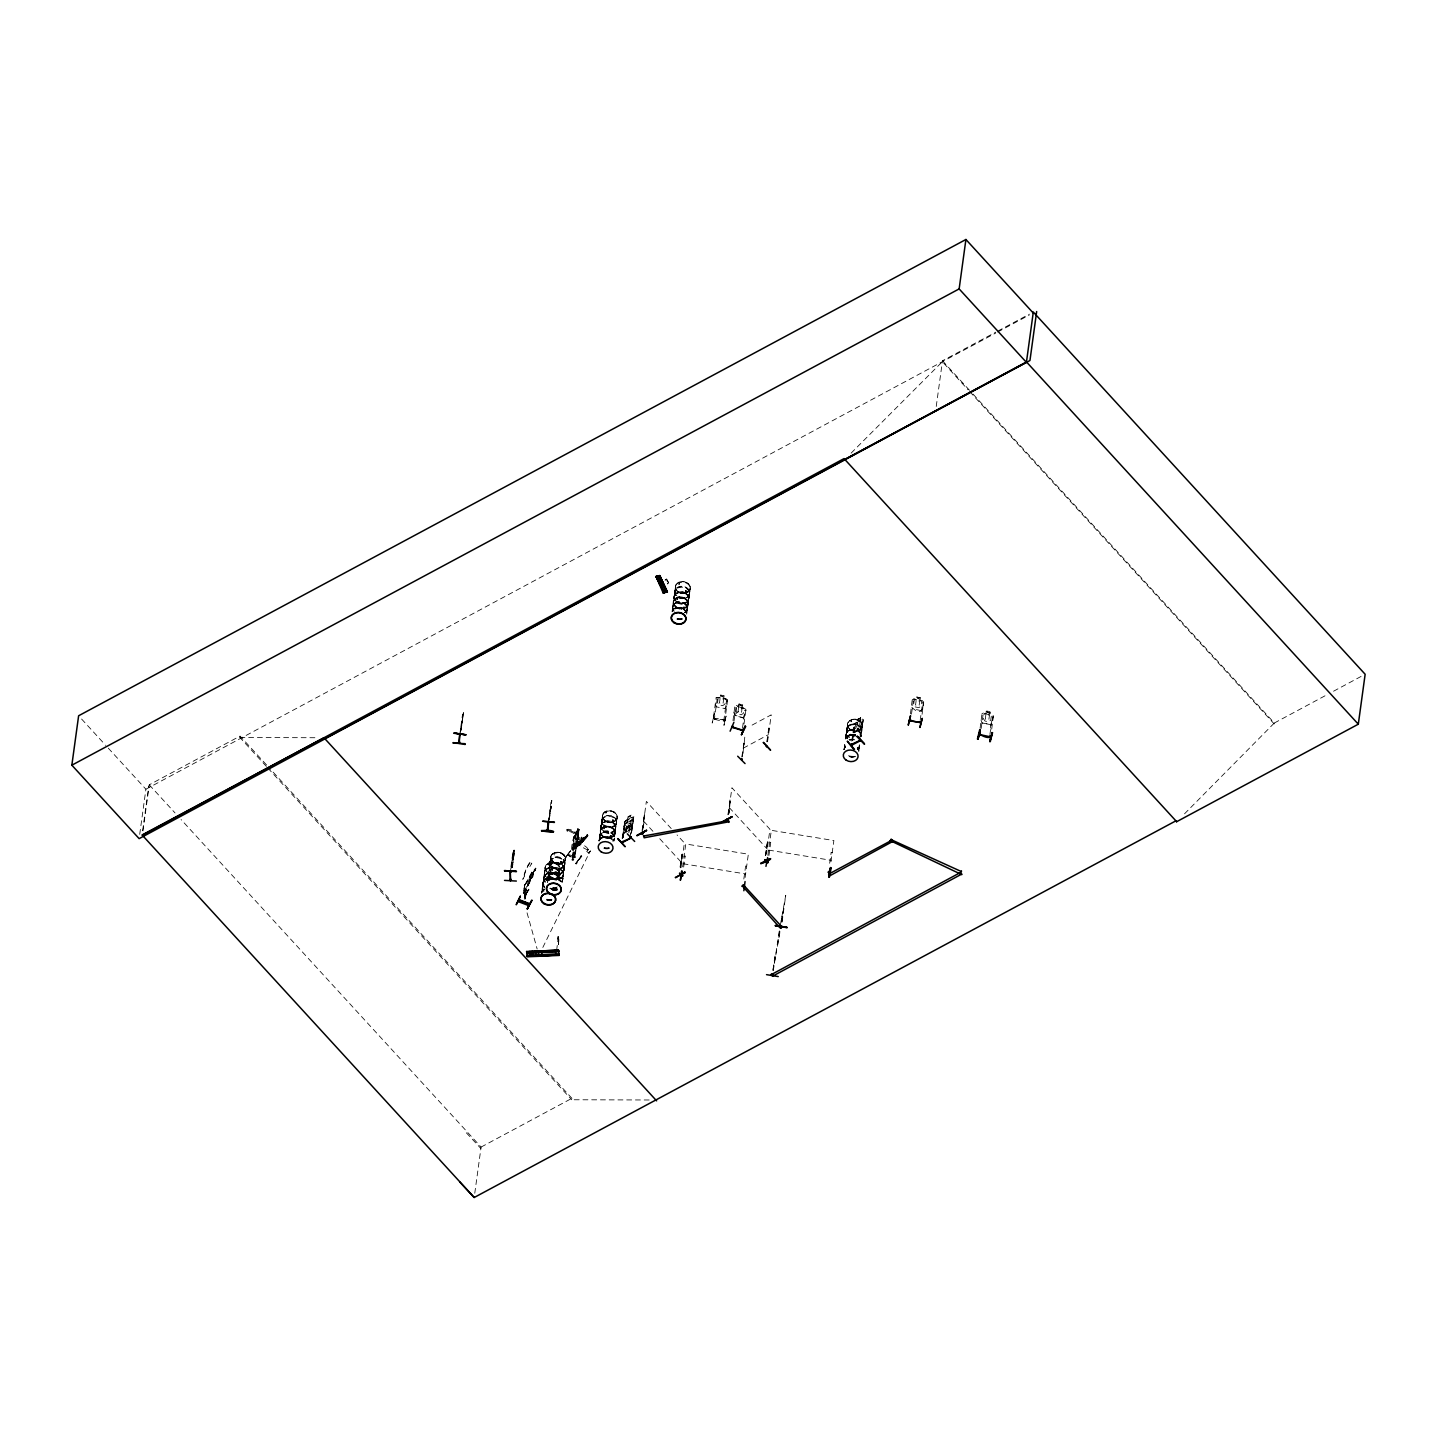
<?xml version="1.0" encoding="UTF-8"?>
<svg xmlns="http://www.w3.org/2000/svg" width="1437" height="1437" viewBox="0 0 1437 1437"><rect width="100%" height="100%" fill="white"/><g stroke="black" fill="none" stroke-linecap="round" stroke-linejoin="round"><path stroke-width="0.75" stroke-dasharray="5 3.75" d="M512.668 866.008L512.344 867.391L512.686 856.883M512.668 865.9L512.344 867.391L512.47 860.26M514.141 853.165L513.063 862.434M512.955 852.608L513.368 851.782L510.261 872.367M513.817 850.47L513.692 859.488M513.961 853.847L514.159 850.111L513.692 852.015M526.373 890.275L525.044 899.131M542.988 885.803L542.809 890.886M542.342 889.521L542.27 887.617M542.917 884.186L542.97 882.426M543.725 879.426L544.372 875.708M544.479 873.983L545.108 870.265M546.599 864.338C540.743 871.145 553.461 877.845 558.472 872.313C564.382 865.523 551.646 858.805 546.617 864.338M547.174 880.54L546.15 880.486M547.317 880.18L546.743 880.701M547.892 879.354L548.539 875.636M548.144 864.679L549.185 865.074M548.665 864.876L548.88 864.104M548.467 874.019L548.521 872.259M549.275 869.259L549.922 865.541M549.94 861.895L550.497 865.182M550.03 863.817L550.048 862.308M550.605 858.482C550.281 850.219 564.238 850.363 565.585 857.817M551.574 870.05L552.814 869.87L551.7 870.301M553.461 888.138L552.778 888.371M554.215 854.71L554.736 854.907M554.7 872.385L554.933 871.738M556.478 872.96L555.257 872.654M559.891 878.043L558.203 877.306L558.616 879.911M545.306 881.42A7.401 5.748 7.8 0 1 549.329 872.564A7.401 5.748 7.8 0 1 558.49 879.444L558.813 878.133M558.472 877.666L559.37 877.019M559.262 872.546L558.634 876.265L559.137 874.828M560.089 877.432L559.945 878.456L558.652 877.809M560.394 877.899L559.119 876.804M560.717 862.344L560.987 861.464L561.31 862.469M562.675 879.426L562.693 877.917M562.801 878.294L562.244 881.366M544.497 879.875L551.467 878.043A7.436 5.766 7.8 0 0 563.286 874.971L562.999 871.612M564.058 867.822L563.627 871.271M564.867 864.158A7.526 5.838 7.8 0 0 554.628 857.368A7.526 5.838 7.8 0 0 552.832 867.319A7.526 5.838 7.8 0 0 564.867 864.158L564.813 862.38M565.585 857.835C566.106 863.152 559.28 865.325 555.167 863.475M599.642 837.861L601.097 833.101L600.127 834.394M600.253 830.766L600.702 834.089L603.073 836.657A7.436 5.766 7.8 0 0 615.018 833.514A7.436 5.766 7.8 0 0 604.923 826.796A7.436 5.766 7.8 0 0 603.145 836.639L600.235 832.346M601.025 827.784L601.043 826.275L599.786 835.508L600.271 834.143M601.762 822.323L603.306 817.473M604.079 828.323L604.6 828.646M605.444 813.019L606.414 812.641M605.965 812.641L606.683 812.839M609.845 836.28L610.761 835.454L610.707 836.729M610.456 835.615L611.767 836.262L610.707 836.55M612.719 819.97L613.976 821.156L612.97 819.773M613.222 820.15L613.24 820.994M615.18 833.442L615.234 831.682M615.808 826.347L615.162 830.065M616.527 822.395L616.545 820.886M616.653 821.263L615.916 824.604M672.66 608.695L673.288 604.977M673.235 603.36L673.27 601.6M674.043 598.6L674.672 594.882M675.174 594.361L674.689 591.236L676.324 588.308M674.779 593.14L674.797 591.631L674.169 596.229M676.378 599.139L677.528 599.139M677.617 599.48L676.755 598.924M679.683 583.835L678.982 584.051M687.407 608.713L688.664 599.534A7.419 5.766 7.8 0 1 676.809 602.66A7.419 5.766 7.8 0 1 678.587 592.834A7.419 5.766 7.8 0 1 688.682 599.534L687.425 608.713L687.443 607.258M688.197 604.258C689.131 596.84 677.043 594.092 673.773 600.325M688.826 597.163L688.179 600.882M689.652 593.625L689.562 591.703M844.722 746.252L844.74 744.725A7.401 5.748 7.8 0 0 845.207 747.779L844.615 745.947A7.526 5.838 7.8 0 0 845.154 747.491M846.106 736.157L846.734 732.439M846.842 730.697L846.752 728.793M848.459 736.75L849.536 737.253M848.782 737.379L849.267 736.858M857.063 729.098L857.961 728.29M857.925 729.565L857.44 728.685L857.494 729.727M857.961 749.647L859.506 744.815A7.419 5.766 7.8 0 1 857.997 748.946M847.668 738.133A7.401 5.748 7.8 0 1 851.71 729.295A7.401 5.748 7.8 0 1 860.853 736.175L860.889 734.72M860.979 736.624L860.422 733.355M861.733 731.182L861.625 729.26M847.92 726.906C844.812 718.644 858.931 716.327 861.895 723.152C865.038 731.433 850.902 733.768 847.938 726.924M573.076 847.471L576.973 841.166C572.142 853.201 569.681 852.5 573.686 837.124L574.549 836.585L572.878 848.944L574.333 847.776L574.207 848.854M578.267 842.136L572.77 850.021L572.519 848.566M573.183 847.094L572.752 847.722M577.584 840.699L577.638 840.717M579.057 837.484L576.704 838.436L581.141 842.172L581.913 837.268L579.524 836.262A11.065 6.772 39.9 0 0 568.28 829.257L566.447 830.083L568.136 831.322A9.484 5.802 39.9 0 1 578.375 838.31L579.057 837.484A9.484 5.802 39.9 0 0 568.818 830.514L567.148 831.34M581.141 842.172L581.913 837.268M557.592 939.205L557.933 936.744L558.634 937.463M533.055 874.217L531.888 875.384C538.228 862.649 526.625 881.905 531.205 876.642L529.445 881.384L533.091 874.199M513.799 855.572L512.452 867.463M512.811 860.027L514.015 850.111M585.667 838.202L587.482 834.807L577.351 842.747L579.075 829.418L577.854 841.956M578.698 841.435L579.614 841.13L578.662 841.669M462.301 720.817L461.043 730.068L462.534 719.398M462.391 720.26C465.354 697.628 461.133 730.194 462.516 720.242M550.748 808.546L549.491 817.797L550.497 810.45M550.838 808.007L551.054 805.995L550.91 808.33M551.503 803.606L551.7 800.571L550.73 809.911M575.141 846.95C574.746 846.465 573.058 846.249 572.393 857.584M573.632 857.117C572.447 853.273 581.859 822.718 574.028 856.362M462.463 720.584L462.732 718.266M556.64 950.378L558.328 936.708M550.479 810.486L550.91 807.037M461.924 723.009L462.373 719.65M139.712 834.34L145.909 789.218L105.53 745.156M142.658 830.694L148.783 785.967M142.946 830.873L149.268 784.818L240.087 736.067L267.354 765.831M266.366 766.406L239.889 737.504L240.087 736.067M459.732 735.079L462.516 714.494M460.433 731.433L461.636 722.649M460.523 732.116L463.379 712.842M461.043 730.068L462.624 719.075M510.853 867.14L512.955 851.764M511.267 868.002L513.71 850.381M512.039 867.427L512.955 860.009M512.452 866.619L513.692 856.38M513.817 855.59L514.087 853.039M474.767 1193.249L481.09 1147.067L181.08 819.557M535.103 870.553C539.647 858.787 524.074 896.544 523.266 892.952L524.739 884.743L524.756 885.893M523.661 893.024L524.667 885.767L533.792 869.385M524.703 885.875L523.715 891.569M523.858 892.485L523.733 892.072M524.433 896.023L525.762 889.521M524.433 898.089L525.403 889.467M524.774 899.131L526.355 890.06M525.367 898.556L526.625 889.934L525.098 890.689M527.343 892.377L528.96 889.305M527.648 892.485L527.505 891.245M528.654 889.18L528.798 890.437M530.954 878.618L523.284 892.88M531.852 872.043L524.182 886.378L532.139 872.852M523.661 893.113L532.929 876.57L534.259 869.08M534.582 871.469L535.3 869.098M548.18 822.826L550.964 802.223M548.808 820.006L551.7 800.571M549.203 820.06L551.826 800.589M542.36 888.066L541.749 892.611A7.401 5.748 7.8 0 1 544.623 888.964M542.503 887.15L543.743 877.971M543.869 877.055L544.497 872.528M544.641 871.612L545.27 867.05M547.91 877.899L547.299 882.444L547.784 881.097A7.401 5.748 7.8 0 0 547.299 882.444M548.054 876.983L549.293 867.804M549.419 866.888L550.048 862.362M550.191 861.446L550.82 856.883M553.083 887.383L553.425 888.389M554.161 888.102L553.137 887.527M556.496 871.63L555.436 871.63M558.49 879.444L559.119 874.917A7.401 5.748 7.8 0 0 549.042 868.217A7.401 5.748 7.8 0 0 547.263 878.025A7.401 5.748 7.8 0 0 559.119 874.917M559.244 874.001L559.837 869.421M559.945 877.288L559.37 878.025M560.951 861.32L561.813 862.649M562.244 882.552L562.532 880.288M562.675 879.372L563.915 870.193A7.419 5.766 7.8 0 0 553.838 863.493A7.419 5.766 7.8 0 0 552.059 873.319A7.419 5.766 7.8 0 0 563.933 870.193M564.04 869.277A7.401 5.748 7.8 0 0 553.963 862.595A7.401 5.748 7.8 0 0 552.203 872.403A7.401 5.748 7.8 0 0 564.04 869.277L564.651 864.751A7.401 5.748 7.8 0 0 554.592 858.051A7.401 5.748 7.8 0 0 552.814 867.858A7.401 5.748 7.8 0 0 564.651 864.751L564.184 866.098M564.795 863.835A7.419 5.766 7.8 0 0 554.718 857.117A7.419 5.766 7.8 0 0 552.94 866.942A7.419 5.766 7.8 0 0 564.795 863.835L565.226 858.554L570.794 850.65L564.651 858.697L570.202 850.758M567.741 855.051L571.172 857.081M572.285 857.314L573.704 847.022M572.77 856.811L574.351 846.483M573.112 857.907L574.584 847.543M573.65 856.901L575.716 844.004M574.369 857.458L576.614 844.309L575.087 856.847M574.692 857.404L576.291 844.992M575.77 863.439L581.805 856.147L576.291 864.068M599.642 836.406L599.031 840.95A7.401 5.748 7.8 0 1 599.552 839.531L598.816 841.328A7.526 5.838 7.8 0 1 605.39 836.585A7.526 5.838 7.8 0 1 613.24 840.645M601.78 820.868L601.151 825.413L601.654 824.048M602.552 815.39L601.923 819.952L602.408 818.605M649.183 1099.988L571.71 1099.754L571.908 1098.317L268.881 767.502M613.976 841.076L614.264 838.795A7.401 5.748 7.8 0 1 613.761 840.232M615.665 828.718A7.419 5.766 7.8 0 1 603.809 831.825A7.419 5.766 7.8 0 1 605.57 822A7.419 5.766 7.8 0 1 615.665 828.718L614.389 837.879A7.419 5.766 7.8 0 1 612.916 840.555M615.772 827.802A7.401 5.748 7.8 0 0 605.713 821.102A7.401 5.748 7.8 0 0 603.935 830.909A7.401 5.748 7.8 0 0 615.772 827.802L616.401 823.257A7.401 5.748 7.8 0 0 606.324 816.557A7.401 5.748 7.8 0 0 604.564 826.365A7.401 5.748 7.8 0 0 616.401 823.257M616.545 822.341A7.419 5.766 7.8 0 0 606.45 815.641A7.419 5.766 7.8 0 0 604.672 825.467A7.419 5.766 7.8 0 0 616.545 822.341L617.138 817.761A7.436 5.766 7.8 0 0 607.079 811.061A7.436 5.766 7.8 0 0 605.3 820.904A7.436 5.766 7.8 0 0 617.174 817.779M622.131 838.292L625.077 822.449L623.227 838.094M622.383 838.561L624.682 821.73L627.861 819.288M624.754 821.82L623.137 832.903L624.574 832.849M622.975 837.825L625.077 822.449M624.79 831.987L627.843 820.132L630.717 818.551L630.089 823.096L627.215 824.658L630.107 823.078L631.364 824.173L628.759 832.813M628.113 816.773L625.67 825.503L626.945 826.616L626.334 831.143L629.208 829.562L631.633 822.233L632.244 817.707L630.825 817.743L631.184 815.084L628.113 816.773L631.184 815.084M629.855 838.094L633.412 817.869L630.717 833.981M631.31 833.244L633.807 816.701L631.562 833.514M667.415 583.799A2.64 1.491 -24.8 0 0 667.271 581.32L666.696 578.967M667.486 583.925A2.64 1.491 -24.8 0 0 667.325 581.446L667.037 579.111M642.07 830.514L644.71 813.414L643.327 828.933M672.067 611.785L672.66 607.24M672.803 606.324L674.043 597.145M674.941 590.787L675.57 586.206M642.393 830.335L646.363 801.397L671.223 828.556M643.004 829.113L644.387 813.593M679.18 583.835L679.018 584.194M678.839 584.284L679.701 583.673M686.67 614.156L687.281 609.629L686.994 611.893M689.419 594.074L688.79 598.618A7.419 5.766 7.8 0 1 676.935 601.744A7.419 5.766 7.8 0 1 678.713 591.918A7.419 5.766 7.8 0 1 688.808 598.618L689.437 594.074A7.419 5.766 7.8 0 0 679.342 587.374A7.419 5.766 7.8 0 0 677.563 597.199A7.419 5.766 7.8 0 0 689.437 594.074M690.173 588.595A7.419 5.766 7.8 0 1 678.318 591.703A7.419 5.766 7.8 0 1 680.096 581.877A7.419 5.766 7.8 0 1 690.173 588.595L689.544 593.158A7.401 5.748 7.8 0 1 677.707 596.283A7.401 5.748 7.8 0 1 679.467 586.476A7.401 5.748 7.8 0 1 689.544 593.158L690.173 588.613C688.574 597.181 672.282 593.247 675.911 584.787C679.593 578.231 693.029 582.434 689.796 590.194M680.042 867.104L682.108 854.225L680.689 867.804M680.384 866.924L682.108 854.225M681.012 867.625L684.389 842.926L677.078 834.951M682.629 866.888L685.772 843.986L748.336 854.207L744.887 879.228M683.671 867.068L685.18 856.165L684.066 856.308L685.18 856.165M712.195 723.098L714.44 713.704L712.231 722.685M713.381 718.41C729.277 718.716 728.236 723.835 713.255 718.769L716.165 697.52L726.421 698.885M713.596 717.728L714.548 719.021L713.435 717.728M724.841 719.973L714.387 719.021L717.207 698.921L716.093 699.029L717.207 698.921M724.104 695.813L723.763 698.346L725.559 699.55L724.931 704.076L722.757 705.639L719.183 704.92L717.548 702.603L718.177 698.059L720.188 697.628L720.44 694.987L724.248 695.759L723.889 698.292L727.589 699.927L725.11 708.531M726.511 700.789L727.553 701.005L726.511 700.789L723.745 720.907M723.961 725.056L726.08 716.039L723.997 725.434M732.996 720.62L734.864 705.944L744.779 708.315M734.02 720.943L735.942 707.471L734.81 707.453L735.942 707.471M736.301 705.495L738.798 706.357L739.013 703.807L742.713 704.956L742.193 707.525L743.935 708.908L743.306 713.435L741.205 714.818L737.756 713.74L736.175 711.225L736.804 706.681L738.762 706.447L739.121 703.914L742.534 705.082M727.912 814.743L730.265 799.762L729.17 813.162M728.236 814.581L731.918 787.763L769.945 829.275L766.568 853.991M728.828 813.342L729.942 799.942M742.516 727.876L744.923 710.309L745.929 710.632L744.923 710.309M742.372 707.381L745.947 709.393L743.54 718.105M743.989 724.104L745.947 709.393M741.797 757.048L744.546 739.893L742.462 757.101M742.228 756.832L744.797 737.163M743.827 879.049L745.623 866.026L746.683 866.206L745.623 866.026M766.873 741.618L768.903 726.817M767.107 741.887L769.334 726.583M767.538 741.672L771.22 714.854L749.88 726.296M765.31 855.572L767.663 840.573L766.226 854.153M765.634 855.392L767.663 840.573M767.879 855.356L771.328 830.335L833.873 840.555L830.73 863.457M768.939 855.536L770.735 842.513L769.621 842.657L770.735 842.513M772.89 970.532L775.477 954.976L774.92 955.731M773.052 969.724L775.082 954.904M773.304 970.604L779.249 931.158M777.686 944.612L780.093 927.045M779.195 936.277L780.093 929.703M781.297 920.919L781.908 916.519M781.656 922.033L783.686 907.232M782.069 922.105L785.734 895.287L780.399 924.853M844.112 749.324L844.722 744.797M845.513 739.067L846.106 734.702M846.231 733.786L846.86 729.242A7.401 5.748 7.8 0 1 857.063 725.272A7.401 5.748 7.8 0 1 859.991 734.307M855.213 735.313A7.419 5.766 7.8 0 1 846.986 728.325L847.65 723.763M829.67 863.278L831.179 852.375L832.239 852.554L831.179 852.375M851.243 721.751L851.243 721.392M851.782 741.133L854.081 724.302L862.541 719.129L863.403 719.47L861.086 736.211M852.392 740.396L854.494 725.02M852.626 740.666L854.746 725.29M860.745 717.817L857.548 719.38L855.716 723.565L855.087 728.092L856.38 729.224L861.122 724.913L861.751 720.368L860.296 720.386L860.673 717.728L860.332 720.171M859.057 729.529L857.673 729.116M859.667 738.582L862.936 720.566L860.529 734.469M858.733 751.713L859.344 747.168M860.853 736.175L862.936 720.566M936.241 406.437L942.492 360.777L995.805 332.163M910.447 713.92L912.244 699.532L913.752 699.047M911.489 714.135L913.303 700.951L912.172 701.058L913.303 700.951M922.069 714.333L923.704 701.849L920.003 700.214L920.327 697.789L916.519 697.017L916.267 699.657L914.255 700.088L913.627 704.615L915.279 706.95L918.836 707.669L921.009 706.106L921.638 701.561L919.842 700.376L920.201 697.843M920.183 720.386L922.59 702.819L923.65 703.034L922.59 702.819M922.662 708.441L923.56 701.867M980.088 728.308L981.974 713.632L983.447 713.039L993.398 716.039L991.566 730.301M981.148 728.523L983.034 715.033L981.902 715.141L983.034 715.033M986.249 711.099L985.998 713.74L983.986 714.171L983.357 718.698L985.01 721.033L988.566 721.751L990.74 720.188L991.368 715.644L989.572 714.458C992.877 709.824 980.806 711.099 990.039 711.962M990.057 711.872L989.734 714.297M990.74 728.2C989.392 725.541 994.386 715.231 992.248 717.225M989.913 734.469L992.32 716.901M993.434 715.931L991.009 724.733L982.028 722.937L981.058 720.26M1184.537 813.809L1274.332 723.009L971.286 392.193M574.189 836.424L572.465 849.752L582.452 841.777L572.393 849.59L572.662 846.878M577.818 835.544L574.908 841.166L574.89 835.939L577.943 828.772L577.638 831.43L578.446 830.963M576.524 831.358L577.512 830.64M577.943 828.772L577.53 831.376L578.86 829.472M578.572 830.137L576.794 842.441L587.643 835.184L577.656 843.016L577.44 839.909M549.491 817.797L549.706 816.414M774.256 963.544L780.345 929.919M781.872 921.422L783.021 915.046M524.307 889.269L528.475 890.617L524.397 889M716.165 697.52L720.206 697.538M715.249 704.148L716.344 706.663M727.589 699.927L724.751 721.158M726.691 706.447L725.182 708.639L716.219 706.824L715.267 704.04M912.226 699.639L913.734 699.136M922.805 708.369L921.279 710.65C917.111 715.033 908.346 702.639 912.423 708.692M916.519 697.017L920.327 697.789M916.159 699.55L913.716 698.957L922.608 700.735M921.279 710.65L912.333 708.746M981.974 713.632L983.447 713.039M982.028 722.937L990.937 724.535M573.219 845.19L577.458 839.298L579.434 829.58M573.345 845.243L573.058 843.735L573.291 845.387L578.518 836.136M567.687 855.141L571.225 856.668M527.271 891.748L524.972 897.209M550.658 856.937L551.179 855.464M549.958 861.823L550.658 860.098M543.509 880.953L542.935 882.641L543.509 881.186M548.485 872.475C549.76 866.583 558.67 866.044 561.993 870.427M542.234 891.263L541.515 892.988A7.526 5.838 7.8 0 1 544.497 889.198M548.359 880.324A7.526 5.838 7.8 0 1 556.353 872.744L556.263 871.936M556.658 872.223L556.478 872.6A7.419 5.766 7.8 0 0 548.503 879.983M560.771 861.679L561.651 861.679M564.364 865.828L564.885 864.355A7.526 5.838 7.8 0 0 554.592 857.638A7.526 5.838 7.8 0 0 552.796 867.607A7.526 5.838 7.8 0 0 564.813 864.445M563.43 871.54L564.13 869.816A7.526 5.838 7.8 0 0 553.838 863.098A7.526 5.838 7.8 0 0 552.042 873.067A7.526 5.838 7.8 0 0 564.076 869.906M562.909 876.408L563.484 874.702M562.568 880.216L562.047 881.635A7.401 5.748 7.8 0 0 555.293 873.319A7.401 5.748 7.8 0 0 548.395 880.899M674.905 590.858L675.408 589.421M673.252 601.816L673.809 600.109M600.235 830.999L600.792 829.293M687.191 591.918L685.665 591.721M604.187 828.898L603.36 828.7M599.031 841.04L599.534 839.603M684.659 607.312L684.695 607.797M688.934 595.439L689.652 593.697M688.233 604.043L686.67 607.025L681.623 608.983M686.796 610.976L686.976 605.893M614.174 821.084L613.707 820.132M611.893 836.819L610.851 835.328M614.659 834.699L615.198 833.209L613.653 836.19L610.527 837.879M613.797 840.16L614.497 838.418M846.77 728.703L847.489 726.978M851.764 721.608L850.758 721.751L851.261 720.835M843.896 749.701L844.417 748.246A7.526 5.838 7.8 0 0 843.968 749.629M860.997 732.978L861.517 731.559M861.715 731.253L860.08 734.109M859.56 746.791L858.877 748.533A7.401 5.748 7.8 0 0 859.362 745.677M571.944 849.321L577.405 841.561M577.818 841.884L574.01 848.099M733.93 712.572L735.008 715.231L743.504 717.871M743.54 718.069L734.864 715.41L733.984 712.483M575.824 833.783L573.812 837.214L578.967 829.526M623.766 828.377L624.484 830.209L631.723 826.239L632.998 823.293M633.268 821.479L632.567 819.485L625.329 823.437L624.125 826.473L625.472 823.563L632.549 819.683M853.955 732.852L853.973 724.32L856.865 722.2L861.517 728.308L853.919 732.834C850.848 729.727 858.697 734.828 861.23 728.918L862.523 725.99M558.436 944.576L558.759 941.091M558.526 944.576L558.724 940.067M588.775 853.129L586.727 851.422L588.613 849.159L590.661 850.848L588.775 853.129L589.871 851.961M542.827 947.45L589.619 852.249M524.218 885.677L524.739 884.743M533.971 870.912L535.66 868.056M525.349 890.563L526.283 888.946M524.397 896.868L527.289 891.694M586.314 836.729L579.003 844.435L586.386 836.927M625.382 831.61L627.61 828.053L625.993 826.257L628.346 827.155L631.328 823.329L628.885 827.335L630.502 828.951L628.149 828.269L625.742 831.7M587.805 850.111C564.436 838.382 593.75 845.944 586.745 851.458M572.698 847.704L577.351 841.346M572.878 849.932L578.285 841.974M582.147 841.507C580.692 845.082 592.116 831.322 586.17 836.981L578.985 843.788L586.26 837.717M587.032 834.52L586.853 835.49M575.896 847.04C590.499 827.676 565.172 859.919 582.452 841.777M578.069 828.826L575.878 833.837M583.206 841.076L587.553 835.095M586.35 838.005L587.984 835.508M577.261 842.854L578.285 841.507L580.548 843.375L579.524 844.705L577.405 842.657M528.888 883.809L527.361 885.731L528.762 883.863M674.51 595.116L675.588 593.75M686.257 590.715L685.485 591.254L687.048 591.002M685.287 591.882L687.12 591.793M688.018 596.553L689.095 595.205M683.922 606.504L684.335 607.402M687.281 602.013L688.341 600.648M686.688 606.791L687.694 605.516M686.976 610.743L685.898 612.09A7.526 5.838 7.8 0 0 685.126 604.097A7.526 5.838 7.8 0 0 675.013 603.486A7.526 5.838 7.8 0 0 674.043 611.318M551.503 859.039L550.497 860.314L551.574 858.967M544.946 870.481L546.024 869.134M549.76 865.775L550.82 864.427M544.21 875.941L545.27 874.594M549.024 871.002L550.03 869.726M543.473 881.168C545.988 876.588 553.371 876.678 556.442 880.594A7.436 5.766 7.8 0 0 545.97 878.923A7.436 5.766 7.8 0 0 544.515 886.952M548.377 875.869L549.437 874.504M542.827 886.036L543.887 884.671A7.526 5.838 7.8 0 0 542.809 890.491M562.28 862.775L562.388 861.823M542.072 891.479L543.15 890.132M563.268 867.212L564.346 865.864M557.718 877.378L558.795 876.031M602.57 822.934L600.935 825.79L601.492 829.149M562.945 876.193C559.873 881.833 549.527 880.234 548.503 873.822M554.287 888.012L554.61 887.383M600.756 829.508L601.798 828.017M599.355 839.837L600.432 838.472M615.772 820.653C621.646 813.845 608.929 807.145 603.899 812.677C598.008 819.467 610.743 826.203 615.755 820.671M615 825.736L616.078 824.371M614.264 831.179L615.341 829.832M614.677 834.699L608.605 838.166L603.091 836.442M599.409 840.429A7.419 5.766 7.8 0 1 606.288 837.286A7.419 5.766 7.8 0 1 613.06 841.256L613.958 839.927M847.309 727.212L848.387 725.865M846.573 732.654L847.65 731.307M845.836 737.882L850.003 734.702L855.751 735.043A7.365 5.73 7.8 0 0 845.567 738.959M858.967 729.098L858.105 728.343M589.547 851.979L590.643 850.812M624.664 821.838L625.867 820.383M629.172 830.46L632.478 827.946M566.519 830.083L567.597 830.065A11.065 6.772 39.9 0 1 578.842 837.088L579.56 838.22L580.207 837.358M854.117 724.482L855.284 722.973M587.697 850.237L588.541 849.195M572.878 850.021L583.35 841.148M561.939 870.355L563.466 873.355M601.78 828.215L606.827 826.041L613.761 828.718L608.749 826.383L603.181 827.209M851.117 453.14L942.367 361.693L968.125 389.822M580.243 841.022L587.589 834.879M530.271 880.432L529.229 881.384L534.079 870.948M714.602 718.338L713.506 718.105M734.63 714.71L742.893 707.651M585.56 837.466L580.44 842.621L583.835 839.855M582.003 842.423L577.171 846.537M685.683 590.733L685.215 591.99M674.797 599.049C678.875 595.367 686.904 597.073 688.215 602.696M684.856 607.528L683.168 607.42M612.485 819.898L612.198 821.174L613.815 821.425M561.813 863.026L561.975 861.625M556.676 872.816L554.987 872.708M557.053 873.301L558.454 872.295M561.921 877.468L554.951 879.318L549.006 875.367M556.37 887.653L551.359 889.593M556.353 887.868L551.323 889.826M846.86 736.588L851.907 734.433M857.548 729.601L859.272 729.152L857.224 729.242M630.735 817.653L633.897 816.773M625.903 820.437L632.981 816.557M625.329 822.718L624.233 822.916M624.502 830.011L631.723 826.239M626.227 831.951L631.256 829.383M623.999 833.244L626.191 832.167M997.781 331.103L1029.359 314.146M145.909 789.218L995.679 333.079M997.655 332.019L1029.233 315.062M743.288 748.156L768.508 734.612M481.09 1147.067L571.908 1098.317M1274.332 723.009L1325.668 695.454M1333.554 691.215L1361.198 676.378M860.637 717.961L857.548 719.38M853.829 732.708L861.23 728.918M685.736 590.625L685.7 591.918M685.269 607.815L679.665 608.875L676.108 607.258A7.436 5.766 7.8 0 1 677.941 597.594A7.436 5.766 7.8 0 1 688.036 604.312A7.436 5.766 7.8 0 1 676.162 607.438M561.095 862.487L562.029 862.793M551.449 868.702L558.903 868.379M552.383 870.032L552.311 869.475M556.263 873.193L556.478 872.672A7.526 5.838 7.8 0 1 561.22 882.426M553.299 888.551L554.359 888.497M666.391 579.021L665.044 580.135L666.768 579.093M611.066 836.783L610.006 836.406M561.795 862.883L560.735 862.703M559.011 864.068L560.897 863.799M559.676 878.564L558.598 878.258M554.125 888.731L552.724 888.066M567.13 829.257L567.831 830.514M576.704 838.436L578.375 838.31M579.56 838.22L581.231 838.094M239.889 737.504L317.361 737.738M851.872 734.648L853.865 734.558M608.641 837.951L604.797 837.322M555.724 872.87L556.496 872.51A7.419 5.766 7.8 0 1 561.184 882.049M768.615 850.093L831.179 860.314M683.06 863.745L745.623 873.965M679.917 592.78L681.803 593.301M853.829 734.756L855.716 735.277M555.76 872.708L555.185 872.87A7.526 5.838 7.8 0 0 548.323 880.612L547.802 879.049M551.503 877.827L553.353 878.546M529.75 876.57L527.361 885.731L528.259 880.073M572.07 855.751L568.333 854.422M677.779 608.354L673.773 604.69L674.707 606.306M612.773 811.384L614.461 812.246M555.472 863.044L557.161 863.906M555.149 863.475L550.605 858.5M558.939 868.182L560.61 869.259M553.371 878.546L555.059 879.426M575.806 863.439L581.302 855.536L575.878 863.853M577.387 837.627L581.823 841.346M859.542 720.62L860.907 721.787M687.479 583.063L688.844 584.23M466.342 1132.823L480.892 1148.504M942.492 360.777L969.759 390.541M969.634 391.475L1274.206 723.943M729.206 807.522L767.232 849.033M643.65 821.174L653.889 832.346M659.745 838.741L681.695 862.685M267.875 768.059L571.71 1099.754M149.268 784.818L175.027 812.929M81.604 719.039L104.039 743.522M675.893 589.368L676.863 590.751M613.761 828.718L614.695 830.335M543.455 885.533L544.407 887.15M558.077 936.726L558.759 938.181M861.877 723.188L862.38 724.715M861.158 727.894L861.733 729.565M846.752 730.391L847.309 732.062M845.998 735.852L846.573 737.522M689.095 590.338L689.67 592.008M688.359 595.798L688.916 597.469M686.221 611.336L686.796 613.006A7.526 5.838 7.8 0 0 680.348 607.528A7.526 5.838 7.8 0 0 672.426 610.635L673.45 609.306A7.401 5.748 7.8 0 1 676.755 602.193A7.526 5.838 7.8 0 1 678.641 592.152A7.526 5.838 7.8 0 1 688.862 598.96A7.526 5.838 7.8 0 1 676.845 602.121A7.401 5.748 7.8 0 1 686.365 604.797A7.401 5.748 7.8 0 1 684.551 612.36M674.707 592.834L675.246 594.505M679.647 609.037A7.365 5.73 7.8 0 1 674.51 599.947L673.953 598.295L674.438 599.822M673.252 603.163L673.719 604.905M672.552 608.39L673.127 610.06M616.078 819.521L616.653 821.192M615.341 824.982L615.898 826.634M614.731 830.137L615.198 831.861M613.958 835.059L614.515 836.729M601.672 822.018L602.229 823.688M599.534 837.573L600.109 839.226A7.401 5.748 7.8 0 1 605.121 831.915A7.401 5.748 7.8 0 1 614.282 837.286M564.346 861.014L564.903 862.667M563.591 866.457L564.166 868.128M562.226 876.552L562.783 878.223M558.795 871.181L559.37 872.852M558.041 876.624L558.616 878.294M549.185 868.972L549.742 870.624M544.946 875.349L544.389 873.678L544.874 875.205M544.192 880.791L543.653 879.121L544.12 880.647M542.952 883.989L543.42 885.731M527.056 912.836L537.151 948.995M558.634 939.079L558.957 940.049M682 619.383A7.401 5.748 7.8 0 1 674.689 618.197M672.444 611.264A7.401 5.748 7.8 0 1 673.432 610.024M674.797 609.037A7.401 5.748 7.8 0 1 686.078 612.09M682.09 619.149A7.526 5.838 7.8 0 1 674.672 617.946M672.39 610.905A7.526 5.838 7.8 0 1 673.378 609.647M674.761 608.641A7.526 5.838 7.8 0 1 686.706 613.24M674.51 599.947A7.365 5.73 7.8 0 1 686.886 600.702A7.365 5.73 7.8 0 1 681.569 609.162M682.126 618.485A7.419 5.766 7.8 0 1 674.815 617.281M672.552 610.348A7.419 5.766 7.8 0 1 680.384 607.294A7.419 5.766 7.8 0 1 686.688 612.647M673.127 610.24A7.419 5.766 7.8 0 1 681.012 602.75A7.419 5.766 7.8 0 1 685.808 612.306M682.126 618.88A7.526 5.838 7.8 0 1 674.707 617.659M674.079 611.048A7.526 5.838 7.8 0 1 675.552 602.911A7.526 5.838 7.8 0 1 686.042 604.618A7.526 5.838 7.8 0 1 684.569 612.755M608.983 848.566A7.419 5.766 7.8 0 1 603.342 848.225M609.072 848.333A7.526 5.838 7.8 0 1 601.654 847.111M599.373 840.088A7.526 5.838 7.8 0 1 606.324 836.891A7.526 5.838 7.8 0 1 613.204 840.914M614.425 838.507A7.526 5.838 7.8 0 1 612.916 841.22M600.073 839.118A7.526 5.838 7.8 0 1 605.139 831.52A7.526 5.838 7.8 0 1 614.443 836.963M609.108 847.65A7.401 5.748 7.8 0 1 601.816 846.447M600.54 838.274A7.401 5.748 7.8 0 1 613.186 840.34M609.108 848.046A7.526 5.838 7.8 0 1 601.69 846.842M614.461 838.22A7.526 5.838 7.8 0 1 612.952 840.932M600.109 838.831A7.526 5.838 7.8 0 1 605.175 831.233A7.526 5.838 7.8 0 1 614.479 836.693M600.235 838.49A7.419 5.766 7.8 0 1 605.246 830.999A7.419 5.766 7.8 0 1 614.425 836.37M551.395 878.097A7.436 5.766 7.8 0 1 553.173 868.253A7.436 5.766 7.8 0 1 563.286 874.971M557.251 890.06A7.419 5.766 7.8 0 1 551.592 889.719M548.665 880.683A7.419 5.766 7.8 0 1 560.376 881.384M557.34 889.808A7.526 5.838 7.8 0 1 549.922 888.605M548.629 880.306A7.526 5.838 7.8 0 1 561.472 882.408M555.329 872.924A7.526 5.838 7.8 0 1 562.172 881.438M557.376 889.126A7.401 5.748 7.8 0 1 550.066 887.94M548.79 879.767A7.401 5.748 7.8 0 1 561.436 881.833M847.489 738.78A7.526 5.838 7.8 0 1 848.962 730.661A7.526 5.838 7.8 0 1 859.452 732.367M860.422 733.75A7.526 5.838 7.8 0 1 860.889 736.786M855.177 735.708A7.526 5.838 7.8 0 1 846.842 728.631A7.526 5.838 7.8 0 1 857.188 724.607A7.526 5.838 7.8 0 1 860.17 733.768M850.668 740.145A7.401 5.748 7.8 0 1 849.016 739.283M855.087 736.211A7.401 5.748 7.8 0 1 846.878 729.242M847.525 738.51A7.526 5.838 7.8 0 1 851.638 729.511A7.526 5.838 7.8 0 1 860.925 736.498M846.986 728.325A7.419 5.766 7.8 0 1 857.188 724.356A7.419 5.766 7.8 0 1 860.134 733.391M846.016 737.648A7.436 5.766 7.8 0 1 855.716 735.097M855.751 756.293A7.419 5.766 7.8 0 1 848.423 756.598M857.206 748.264A7.419 5.766 7.8 0 1 858.14 749.629M854.153 756.706A7.526 5.838 7.8 0 1 848.423 756.365M857.332 747.905A7.526 5.838 7.8 0 1 858.284 749.288M852.321 756.293A7.401 5.748 7.8 0 1 848.548 755.682M857.314 747.366A7.401 5.748 7.8 0 1 858.266 748.731M854.189 756.419A7.526 5.838 7.8 0 1 848.459 756.078M857.368 747.635A7.526 5.838 7.8 0 1 858.823 750.527M845.315 746.863A7.419 5.766 7.8 0 1 844.848 745.39M849.411 739.552A7.419 5.766 7.8 0 1 855.051 739.893M859.524 745.354A7.526 5.838 7.8 0 1 857.997 749.593M849.285 740.073A7.526 5.838 7.8 0 1 853.129 739.911M859.56 745.067A7.526 5.838 7.8 0 1 858.033 749.306M845.19 747.204A7.526 5.838 7.8 0 1 844.687 745.695M849.321 739.804A7.526 5.838 7.8 0 1 855.051 740.145M845.98 738.349A7.365 5.73 7.8 0 1 855.608 735.816M845.962 738.061A7.436 5.766 7.8 0 1 855.662 735.51M545.162 882.336A7.419 5.766 7.8 0 1 549.203 873.48A7.419 5.766 7.8 0 1 558.382 880.36M545.126 882.067A7.526 5.838 7.8 0 1 549.221 873.085A7.526 5.838 7.8 0 1 558.526 880.073M556.263 887.671A7.436 5.766 7.8 0 1 551.341 889.593M556.299 887.437A7.436 5.766 7.8 0 1 551.359 889.359M544.551 886.737A7.436 5.766 7.8 0 1 546.006 878.69A7.436 5.766 7.8 0 1 556.37 880.396M551.79 899.993A7.526 5.838 7.8 0 1 544.372 898.772M541.551 893.185A7.526 5.838 7.8 0 1 542.072 891.748M543.078 890.473A7.526 5.838 7.8 0 1 544.461 889.467M550.012 888.641A7.526 5.838 7.8 0 1 554.951 891.191M551.826 899.293A7.401 5.748 7.8 0 1 544.515 898.107M550.084 888.138A7.401 5.748 7.8 0 1 554.951 890.635M542.845 891.066A7.401 5.748 7.8 0 1 543.869 885.408M556.514 887.473A7.401 5.748 7.8 0 1 556.999 888.946M551.826 899.706A7.526 5.838 7.8 0 1 544.407 898.502M550.048 888.371A7.526 5.838 7.8 0 1 554.987 890.904M557.125 886.845A7.365 5.73 7.8 0 1 551.269 889.988M544.497 887.383A7.365 5.73 7.8 0 1 545.216 879.875A7.365 5.73 7.8 0 1 554.88 879.947M551.7 900.227A7.419 5.766 7.8 0 1 544.389 899.023M543.114 890.85A7.419 5.766 7.8 0 1 544.479 889.862M551.808 889.539A7.419 5.766 7.8 0 1 553.479 890.401M543.904 891.515A7.419 5.766 7.8 0 1 543.976 884.473M550.676 807.378L550.245 810.719L550.82 807.396M530.756 876.929L530.433 879.21L533.576 871.864L530.756 876.929M628.741 817.006L630.592 816L628.741 817.006M720.081 698.436L719.452 702.98L723.027 703.699L723.637 699.154L720.081 698.436M721.105 695.724L723.278 696.999L721.105 695.724M738.636 707.255L738.025 711.8L741.474 712.86L742.085 708.333L738.636 707.255M739.642 704.615L741.743 706.106L739.642 704.615M857.278 722.739L856.65 727.284L859.56 725.739L860.188 721.194L857.278 722.739M858.176 719.632L860.044 718.626L858.176 719.632M916.159 700.466L915.549 705.01L919.105 705.729L919.734 701.184L916.159 700.466M917.183 697.753L919.375 699.029L917.183 697.753M985.89 714.548L985.279 719.093L988.836 719.811L989.464 715.267L985.89 714.548M986.914 711.836L989.105 713.111L986.914 711.836M575.806 834.646L575.177 839.208L577.53 832.257L575.806 834.646M524.631 875.977L522.763 879.336L523.391 878.187A9.987 1.832 -68.9 0 1 528.133 864.984A9.987 1.832 -68.9 0 1 531.169 864.248L531.816 863.098L529.822 866.673L530.469 865.505A8.335 1.527 -68.9 0 0 527.936 866.134A8.335 1.527 -68.9 0 0 523.966 877.145L524.631 875.977M674.204 603.845L673.127 605.193L674.204 603.863M563.502 871.397L562.514 872.654L563.591 871.325M629.819 825.036L626.945 826.616L629.837 825.018M676.791 602.39A7.526 5.838 7.8 0 0 688.826 599.229A7.526 5.838 7.8 0 0 678.605 592.439A7.526 5.838 7.8 0 0 676.791 602.39M676.198 607.222A7.401 5.748 7.8 0 0 688.036 604.115A7.401 5.748 7.8 0 0 677.977 597.415A7.401 5.748 7.8 0 0 676.198 607.222M676.27 606.881A7.365 5.73 7.8 0 0 688.054 603.791A7.365 5.73 7.8 0 0 678.03 597.127A7.365 5.73 7.8 0 0 676.27 606.881M678.282 592.152A7.365 5.73 7.8 0 0 690.065 589.044A7.365 5.73 7.8 0 0 680.042 582.38A7.365 5.73 7.8 0 0 678.282 592.152M677.545 596.948A7.526 5.838 7.8 0 0 689.58 593.786A7.526 5.838 7.8 0 0 679.342 586.979A7.526 5.838 7.8 0 0 677.545 596.948M603.791 831.574A7.526 5.838 7.8 0 0 615.808 828.413A7.526 5.838 7.8 0 0 605.588 821.605A7.526 5.838 7.8 0 0 603.791 831.574M603.199 836.226A7.436 5.766 7.8 0 0 615.072 833.101A7.365 5.73 7.8 0 0 605.013 826.293A7.365 5.73 7.8 0 0 603.253 836.065A7.365 5.73 7.8 0 0 615.036 832.957A7.436 5.766 7.8 0 0 604.977 826.383A7.436 5.766 7.8 0 0 603.199 836.226M605.264 821.102A7.436 5.766 7.8 0 0 617.156 817.958A7.436 5.766 7.8 0 0 607.043 811.222A7.436 5.766 7.8 0 0 605.264 821.066A7.436 5.766 7.8 0 0 617.156 817.94A7.436 5.766 7.8 0 0 607.043 811.258A7.436 5.766 7.8 0 0 605.264 821.102M604.564 825.844A7.526 5.838 7.8 0 0 616.599 822.683A7.526 5.838 7.8 0 0 606.36 815.875A7.526 5.838 7.8 0 0 604.564 825.844M603.827 831.287A7.526 5.838 7.8 0 0 615.844 828.125A7.526 5.838 7.8 0 0 605.624 821.335A7.526 5.838 7.8 0 0 603.827 831.287M603.145 836.873A7.365 5.73 7.8 0 0 614.928 833.765A7.365 5.73 7.8 0 0 604.905 827.101A7.365 5.73 7.8 0 0 603.145 836.873M553.568 862.38A7.419 5.766 7.8 0 0 565.424 859.254A7.419 5.766 7.8 0 0 555.347 852.536A7.436 5.766 7.8 0 0 553.55 862.398A7.436 5.766 7.8 0 0 565.442 859.272A7.436 5.766 7.8 0 0 555.329 852.554A7.419 5.766 7.8 0 0 553.568 862.38M551.449 877.72A7.436 5.766 7.8 0 0 563.34 874.594A7.436 5.766 7.8 0 0 553.227 867.876A7.436 5.766 7.8 0 0 551.449 877.72M553.532 862.811A7.365 5.73 7.8 0 0 565.316 859.721A7.365 5.73 7.8 0 0 555.293 853.057A7.365 5.73 7.8 0 0 553.532 862.811M553.532 862.559A7.436 5.766 7.8 0 0 565.424 859.434A7.436 5.766 7.8 0 0 555.311 852.716A7.436 5.766 7.8 0 0 553.532 862.559M552.077 872.78A7.526 5.838 7.8 0 0 564.112 869.619A7.526 5.838 7.8 0 0 553.892 862.811A7.526 5.838 7.8 0 0 552.077 872.78M551.395 878.366A7.365 5.73 7.8 0 0 563.196 875.259A7.365 5.73 7.8 0 0 553.173 868.595A7.365 5.73 7.8 0 0 551.395 878.366M850.345 729.457A7.436 5.766 7.8 0 0 862.236 726.332A7.436 5.766 7.8 0 0 852.123 719.614A7.436 5.766 7.8 0 0 850.345 729.457A7.436 5.766 7.8 0 0 862.236 726.35A7.436 5.766 7.8 0 0 852.123 719.632A7.436 5.766 7.8 0 0 850.345 729.475M548 872.564A7.436 5.766 7.8 0 0 559.891 869.439A7.436 5.766 7.8 0 0 549.778 862.721A7.436 5.766 7.8 0 0 548 872.564M547.982 872.977A7.365 5.73 7.8 0 0 559.765 869.888A7.365 5.73 7.8 0 0 549.742 863.224A7.365 5.73 7.8 0 0 547.982 872.977M547.246 877.773A7.526 5.838 7.8 0 0 559.262 874.612A7.526 5.838 7.8 0 0 549.042 867.822A7.526 5.838 7.8 0 0 547.246 877.773M547.281 877.504A7.526 5.838 7.8 0 0 559.316 874.325A7.526 5.838 7.8 0 0 549.078 867.535A7.526 5.838 7.8 0 0 547.281 877.504"/><path stroke-width="1.5" d="M504.531 880.396L516.368 881.061M510.656 880.63L510.261 871.433M772.872 974.861L772.262 974.663M780.74 927.871L780.974 926.991L781.315 927.925M630.627 836.891L630.286 838.4L621.628 841.956M622.724 841.759L621.574 842.585M851.71 744.043L851.961 745.156M860.583 740.594L851.081 745.569L851.045 744.384M453.086 743.127L464.995 743.683L464.887 744.582M454.182 732.978L465.929 734.882L454.182 733.032M459.032 741.708L458.78 743.306L459.409 742.408M460.271 735.043L459.768 734.181L459.265 743.306M541.533 830.927C552.67 828.628 561.921 834.484 541.551 830.82M548.126 822.072L547.299 830.999L547.856 830.155M547.713 831.035L548.718 822.072M554.431 822.108L542.575 821.228L554.395 822.467M572.716 858.751C575.357 859.721 570.202 859.56 573.165 859.901M574.98 856.721L573.543 856.865L574.584 857.35M464.941 744.15L453.14 742.624M541.587 830.478L553.389 831.825M1175.753 820.904L1176.544 821.766L1358.306 724.194L1365.15 674.258L1033.311 312.027L1026.413 362.358L139.138 838.633L71.85 765.185L78.622 715.77L965.915 239.494L1033.185 312.943M460.127 735.133L459.93 733.445M459.445 741.743L459.247 743.396L459.553 741.851M460.127 735.223L460.325 733.481M510.782 872.295L510.351 870.714M510.261 872.457L510.243 880.701L510.333 879.049M510.656 872.493L510.764 870.732M510.871 879.175L510.782 880.54M520.356 896.221L516.332 904.358M518.38 900.676L529.265 904.933M518.847 900.173L529.75 904.376M527.343 908.974L531.852 900.28L527.289 908.597M548.287 821.371L548.162 822.916L548.772 821.228M547.479 829.436L547.281 831.089L547.389 830.155M548.162 822.916L548.377 821.174M547.892 829.49L547.784 830.945M618 838.597L625.167 846.734L617.892 838.939M656.26 576.722L659.96 575.86L658.667 576.165L666.175 592.26L667.379 591.99L659.727 575.572L656.026 576.435L663.193 592.96L667.397 591.972M622.005 842.226L621.646 841.831M667.307 592.008L659.727 575.572M627.322 833.855L634.687 841.453M629.765 838.148L629.981 837.25M630.915 836.855L630.897 838.005L621.682 842.998M631.166 837.124L631.077 837.897M646.578 830.263L636.932 835.544L646.524 830.245M642.788 833.46L641.71 832.544M642.034 832.382L642.626 833.783M642.195 833.999L642.285 832.49M642.231 834.107L642.77 833.029M728.918 821.784L644.135 837.789L643.56 835.4M675.588 877.773L684.802 872.008M680.168 873.84L680.114 874.792L679.503 873.283M679.683 873.301L679.809 874.163M681.533 871.199L680.473 880.019M681.389 875.025L681.354 876.157L682.665 875.438M681.479 876.139L681.659 874.971M682.467 875.097C683.653 877.576 680.204 874.756 682.449 875.905M684.766 871.954L685.09 872.798L675.3 877.432M730.104 731.199L733.894 722.326M733.265 726.386L733.068 727.607L732.205 726.152M722.631 821.641L732.134 816.611M728.343 819.808L727.248 818.91M727.158 819.629L727.589 818.731M727.805 820.401L727.823 818.839M728.828 822.413L728.325 819.377M745.767 726.439L741.51 734.487M732.187 727.302L743.163 730.768L742.157 729.511M741.384 734.864L745.246 725.883L741.528 734.523M742.157 730.499L742.462 729.295M742.929 730.732L743.234 729.547M732.08 816.593L722.577 822.054M742.175 759.221L741.672 760.227L741.474 759.059M741.779 760.209L741.815 758.88M745.049 763.586L737.684 756.221M782.033 926.326L780.111 927.925L742.157 885.785M743.163 884.994L742.965 886.234L742.875 885.264M763.245 742.552L770.609 750.222L763.496 742.39M744.007 884.815L743.773 886.36L744.204 885.282M745.049 881.564L743.845 890.76M766.586 745.569L766.55 746.899L766.262 745.749M760.802 863.314C769.496 862.092 777.704 853.452 760.856 863.368M764.646 860.637L765.598 861.05L764.718 859.793M764.628 860.529L765.059 859.631M765.22 859.649L765.149 861.176M766.945 861.374L766.891 862.505L768.22 861.787M767.017 862.541L767.214 861.32M767.107 862.038L767.969 862.595L768.023 861.446M766.532 974.645L778.261 976.567M775.333 925.949L787.153 927.404L775.441 925.428M961.856 874.019L772.639 976.154L771.346 974.017M772.37 974.681L772.19 975.579L772.387 974.573M772.639 976.154L772.872 974.017M780.812 927.907L781.099 926.182M781.494 926.236L781.423 927.17M829.742 871.63L829.454 872.726L828.413 871.612M828.718 871.361L828.52 872.582L829.526 871.487M893.113 841.238L829.993 875.69L828.682 873.552M847.363 741.456L853.973 749.575M830.478 867.966L828.88 876.66M850.92 744.582L860.332 740.271M856.919 736.498L864.517 744.043L857.44 736.211M857.063 736.373L864.481 744.007M859.506 739.929L859.524 741.097L859.542 739.965M859.793 741.079L860.062 740.289M1026.413 362.358L959.144 288.909L965.915 239.494M961.766 874.63L890.168 840.591M890.078 841.202L891.209 839.046M893.024 841.848L891.73 839.711M908.274 725.128L910.537 715.734L908.31 724.715M909.513 719.757L909.495 720.853M909.783 719.721L909.387 720.871M910.591 719.883L910.519 721.033M910.627 721.051L910.681 719.991M919.985 721.859L920.848 723.188L920.937 721.967M920.129 721.787L920.021 722.56M920.83 722.416L909.459 720.817L910.555 720.673M922.123 718.482L919.914 727.481L922.285 718.464M978.004 739.211L980.268 729.816L978.04 738.798M1036.67 311.524L1029.952 360.525L844.83 459.445M990.668 736.049C988.907 740.63 976.531 732.583 980.519 734.307M771.256 974.627L960.473 872.493M979.495 733.84L979.118 734.954M960.383 873.121L961.515 870.948M989.859 735.888L989.464 737.037M990.291 741.654L992.446 732.636L989.77 741.169M680.348 880.324L682.108 870.966M742.731 886.09L744.043 885.91L742.839 885.731M828.287 872.439L829.652 872.349M829.4 877.109L831.125 868.038M977.429 739.049L979.621 730.05M977.95 739.103L980.232 729.798M989.77 741.51L992.5 732.69M989.824 741.546L992.015 732.547M518.074 901.538L528.978 905.705M459.75 734.343L458.816 743.216M516.278 904.771L520.284 896.239M523.589 902.202L524.81 902.58L524.164 903.334M527.289 908.938L531.888 900.28M767.609 857.584L765.957 866.367M909.423 720.476L920.901 722.757M990.632 736.84L979.405 734.523M663.104 592.96L664.379 592.673L656.709 576.435L663.912 592.78M658.936 576.021L666.66 592.152M667.127 591.846L659.709 575.734M664.415 592.673L656.026 576.435M767.933 862.631L767.017 862.487M743.881 886.324L742.893 886.144M574.692 857.404L573.704 857.045M71.85 765.185L959.144 288.909M324.78 738.6L1026.485 361.944L1358.306 724.194M742.085 886.413L743.917 885.426L781.962 926.955M828.592 874.181L891.641 840.34M474.192 1197.506L1175.879 820.85L1176.669 821.695L844.058 458.601L142.353 835.256L474.192 1197.506L459.624 1181.825M142.083 834.969L323.99 737.756L656.619 1100.85M642.321 834.053L641.998 833.101M722.47 821.892L732.008 816.881M655.721 576.866L656.709 576.524M732.223 726.906L743.198 730.355M662.978 590.841L666.103 590.086M662.673 591.074L666.373 590.194M663.732 592.475L666.858 591.721M643.471 836.029L728.164 820.635M526.714 952.336L558.652 951.043L526.84 953.054L526.589 951.438L527.397 956.791L559.227 955.425L558.975 953.809L527.145 955.21L527.343 956.234L559.191 954.958L527.361 956.323M526.786 952.497L558.652 951.222L558.418 950.073L559.209 954.779L527.271 956.108M526.822 953.018L558.652 951.653M504.549 870.948L516.404 871.594M454.146 733.301L465.947 734.72M775.387 925.536L787.081 927.745M519.08 899.688L530.002 903.891M518.883 900.011L529.822 904.196M891.12 839.657L961.425 871.576M526.66 951.599L558.508 950.126L526.66 951.689M847.399 741.187L854.494 749.342M646.524 830.676L637.022 835.705M770.358 858.769L760.856 863.799M656.709 576.435L664.163 592.619M555.257 950.27L555.975 954.922M541.39 950.863L542.126 955.497M538.174 951.007L538.893 955.641M535.3 951.132L536.019 955.767M532.067 951.276L532.786 955.91M529.912 951.366L530.63 956M558.508 950.701L526.804 952.587M504.549 870.606L516.44 871.361L504.531 870.606M660.068 582.47L661.792 582.793L660.068 582.47M656.781 578.069L660.481 577.207L656.781 578.069M657.284 579.165L660.984 578.285L657.284 579.165M658.038 580.799L661.738 579.919L658.038 580.799M658.703 582.254L662.403 581.374L658.703 582.254M659.457 583.889L663.158 583.009L659.457 583.889M830.568 867.553L828.754 877.037L830.604 867.607M674.133 622.437A7.365 5.73 7.8 0 0 685.916 619.329A7.365 5.73 7.8 0 0 675.893 612.665A7.365 5.73 7.8 0 0 674.133 622.437M674.079 622.778A7.401 5.748 7.8 0 0 685.916 619.652A7.401 5.748 7.8 0 0 675.839 612.97A7.401 5.748 7.8 0 0 674.079 622.778M601.061 851.764A7.436 5.766 7.8 0 0 612.952 848.638A7.436 5.766 7.8 0 0 602.839 841.92A7.436 5.766 7.8 0 0 601.061 851.764M549.311 893.437A7.436 5.766 7.8 0 0 561.184 890.311A7.436 5.766 7.8 0 0 551.09 883.593A7.436 5.766 7.8 0 0 549.311 893.437M549.329 893.257A7.436 5.766 7.8 0 0 561.202 890.132A7.436 5.766 7.8 0 0 551.107 883.414A7.436 5.766 7.8 0 0 549.329 893.257M846.142 760.137A7.436 5.766 7.8 0 0 858.033 757.012A7.436 5.766 7.8 0 0 847.92 750.294A7.436 5.766 7.8 0 0 846.142 760.137M543.761 903.604A7.436 5.766 7.8 0 0 555.634 900.478A7.436 5.766 7.8 0 0 545.539 893.76A7.436 5.766 7.8 0 0 543.761 903.604M543.833 903.262A7.365 5.73 7.8 0 0 555.616 900.155A7.365 5.73 7.8 0 0 545.593 893.491A7.365 5.73 7.8 0 0 543.833 903.262"/></g></svg>
